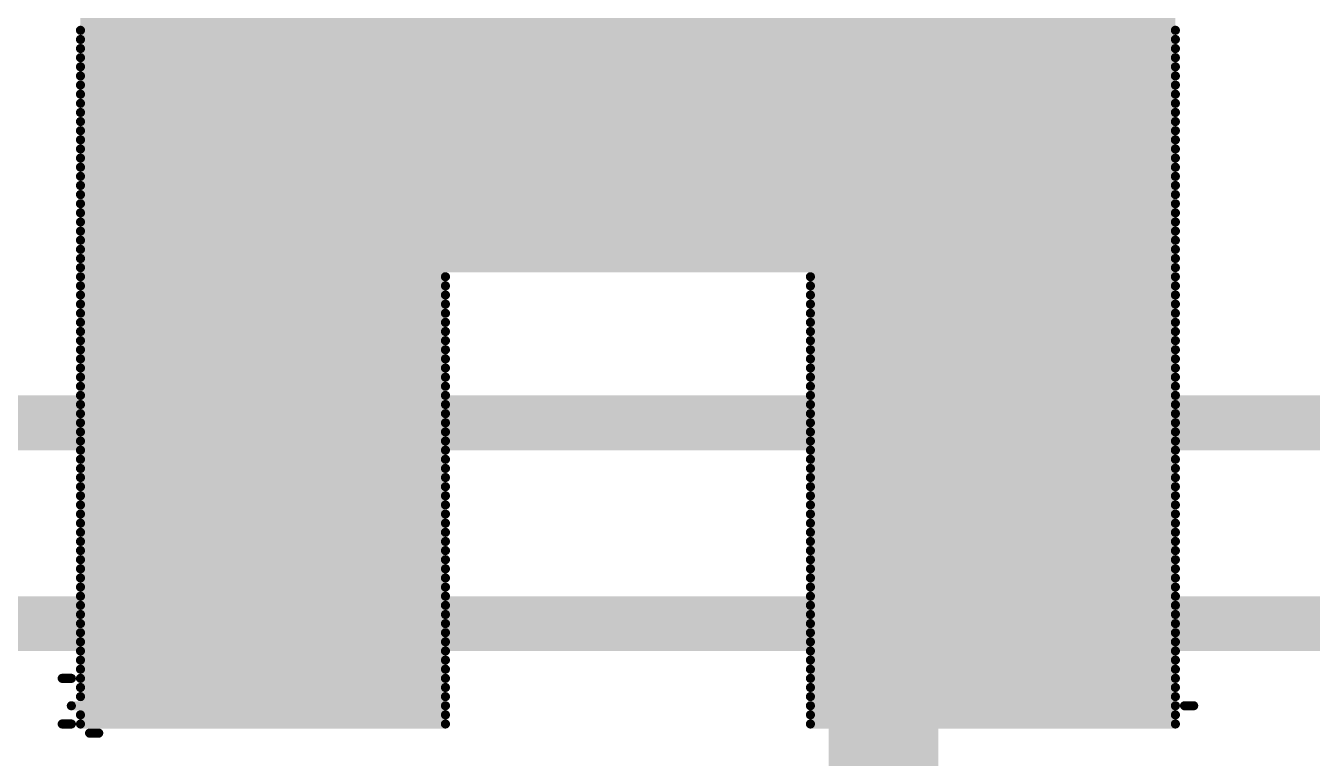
# Model space of a CAD drawing. Header units: millimetres. Extents: x -0.39 to 4.37, y -0.38 to 3.54.
# Drawn here: x 2.24 to 2.381, y 2.5592 to 2.6395 of the extents above; entities that cross this region are included whole.
import ezdxf

# ---------------------------------------------------------------- set-up
doc = ezdxf.new("R2010")
doc.units = ezdxf.units.MM
doc.header["$MEASUREMENT"] = 0
for name, color, linetype in [('BottomLayer', 5, 'Continuous'), ('TopLayer', 1, 'Continuous'), ('TopOverlay', 2, 'Continuous')]:
    doc.layers.add(name, color=color, linetype=linetype)

msp = doc.modelspace()

# ---------------------------------------------------------------- linework, layer by layer
at = {"layer": 'BottomLayer', "const_width": 0.006}
for points in [[(1.58, 2.596), (2.467, 2.596)], [(1.555, 2.574), (2.467, 2.574)]]:
    msp.add_lwpolyline(points, dxfattribs=at)
at = {"layer": 'TopLayer', "const_width": 0.012}
msp.add_lwpolyline([(2.334, 2.43882), (2.334, 2.956)], dxfattribs=at)
at = {"layer": 'TopOverlay', "const_width": 0.001}
for points in [[(2.246, 2.64), (2.366, 2.64)], [(2.246, 2.639), (2.366, 2.639)], [(2.246, 2.638), (2.366, 2.638)], [(2.246, 2.637), (2.366, 2.637)], [(2.246, 2.636), (2.366, 2.636)], [(2.246, 2.635), (2.366, 2.635)], [(2.246, 2.634), (2.366, 2.634)], [(2.246, 2.633), (2.366, 2.633)], [(2.246, 2.632), (2.366, 2.632)], [(2.246, 2.631), (2.366, 2.631)], [(2.246, 2.63), (2.366, 2.63)], [(2.246, 2.629), (2.366, 2.629)], [(2.246, 2.628), (2.366, 2.628)], [(2.246, 2.627), (2.366, 2.627)], [(2.246, 2.626), (2.366, 2.626)], [(2.246, 2.625), (2.366, 2.625)], [(2.246, 2.624), (2.366, 2.624)], [(2.246, 2.623), (2.366, 2.623)], [(2.246, 2.622), (2.366, 2.622)], [(2.246, 2.621), (2.366, 2.621)], [(2.246, 2.62), (2.366, 2.62)], [(2.246, 2.619), (2.366, 2.619)], [(2.246, 2.618), (2.366, 2.618)], [(2.246, 2.617), (2.366, 2.617)], [(2.246, 2.616), (2.366, 2.616)], [(2.246, 2.615), (2.366, 2.615)], [(2.246, 2.614), (2.366, 2.614)], [(2.246, 2.613), (2.366, 2.613)], [(2.246, 2.612), (2.286, 2.612)], [(2.246, 2.611), (2.286, 2.611)], [(2.326, 2.612), (2.366, 2.612)], [(2.326, 2.611), (2.366, 2.611)], [(2.246, 2.61), (2.286, 2.61)], [(2.326, 2.61), (2.366, 2.61)], [(2.246, 2.609), (2.286, 2.609)], [(2.326, 2.609), (2.366, 2.609)], [(2.246, 2.608), (2.286, 2.608)], [(2.246, 2.607), (2.286, 2.607)], [(2.326, 2.608), (2.366, 2.608)], [(2.326, 2.607), (2.366, 2.607)], [(2.246, 2.606), (2.286, 2.606)], [(2.326, 2.606), (2.366, 2.606)], [(2.246, 2.605), (2.286, 2.605)], [(2.246, 2.604), (2.286, 2.604)], [(2.326, 2.605), (2.366, 2.605)], [(2.326, 2.604), (2.366, 2.604)], [(2.246, 2.603), (2.286, 2.603)], [(2.326, 2.603), (2.366, 2.603)], [(2.246, 2.602), (2.286, 2.602)], [(2.246, 2.601), (2.286, 2.601)], [(2.326, 2.602), (2.366, 2.602)], [(2.326, 2.601), (2.366, 2.601)], [(2.246, 2.6), (2.286, 2.6)], [(2.326, 2.6), (2.366, 2.6)], [(2.246, 2.599), (2.286, 2.599)], [(2.326, 2.599), (2.366, 2.599)], [(2.246, 2.598), (2.286, 2.598)], [(2.246, 2.597), (2.286, 2.597)], [(2.326, 2.598), (2.366, 2.598)], [(2.326, 2.597), (2.366, 2.597)], [(2.246, 2.596), (2.286, 2.596)], [(2.326, 2.596), (2.366, 2.596)], [(2.246, 2.595), (2.286, 2.595)], [(2.246, 2.594), (2.286, 2.594)], [(2.326, 2.595), (2.366, 2.595)], [(2.326, 2.594), (2.366, 2.594)], [(2.246, 2.593), (2.286, 2.593)], [(2.326, 2.593), (2.366, 2.593)], [(2.246, 2.592), (2.286, 2.592)], [(2.326, 2.592), (2.366, 2.592)], [(2.246, 2.591), (2.286, 2.591)], [(2.246, 2.59), (2.286, 2.59)], [(2.326, 2.591), (2.366, 2.591)], [(2.326, 2.59), (2.366, 2.59)], [(2.246, 2.589), (2.286, 2.589)], [(2.326, 2.589), (2.366, 2.589)], [(2.246, 2.588), (2.286, 2.588)], [(2.246, 2.587), (2.286, 2.587)], [(2.326, 2.588), (2.366, 2.588)], [(2.326, 2.587), (2.366, 2.587)], [(2.246, 2.586), (2.286, 2.586)], [(2.326, 2.586), (2.366, 2.586)], [(2.246, 2.585), (2.286, 2.585)], [(2.326, 2.585), (2.366, 2.585)], [(2.246, 2.584), (2.286, 2.584)], [(2.246, 2.583), (2.286, 2.583)], [(2.326, 2.584), (2.366, 2.584)], [(2.326, 2.583), (2.366, 2.583)], [(2.246, 2.582), (2.286, 2.582)], [(2.326, 2.582), (2.366, 2.582)], [(2.246, 2.581), (2.286, 2.581)], [(2.246, 2.58), (2.286, 2.58)], [(2.326, 2.581), (2.366, 2.581)], [(2.326, 2.58), (2.366, 2.58)], [(2.246, 2.579), (2.286, 2.579)], [(2.326, 2.579), (2.366, 2.579)], [(2.246, 2.578), (2.286, 2.578)], [(2.246, 2.577), (2.286, 2.577)], [(2.326, 2.578), (2.366, 2.578)], [(2.326, 2.577), (2.366, 2.577)], [(2.246, 2.576), (2.286, 2.576)], [(2.326, 2.576), (2.366, 2.576)], [(2.246, 2.575), (2.286, 2.575)], [(2.326, 2.575), (2.366, 2.575)], [(2.246, 2.574), (2.286, 2.574)], [(2.246, 2.573), (2.286, 2.573)], [(2.326, 2.574), (2.366, 2.574)], [(2.326, 2.573), (2.366, 2.573)], [(2.246, 2.572), (2.286, 2.572)], [(2.326, 2.572), (2.366, 2.572)], [(2.246, 2.571), (2.286, 2.571)], [(2.246, 2.57), (2.286, 2.57)], [(2.326, 2.571), (2.366, 2.571)], [(2.326, 2.57), (2.366, 2.57)], [(2.246, 2.569), (2.286, 2.569)], [(2.326, 2.569), (2.366, 2.569)], [(2.244, 2.568), (2.245, 2.568)], [(2.246, 2.568), (2.286, 2.568)], [(2.326, 2.568), (2.366, 2.568)], [(2.246, 2.567), (2.286, 2.567)], [(2.246, 2.566), (2.286, 2.566)], [(2.326, 2.567), (2.366, 2.567)], [(2.326, 2.566), (2.366, 2.566)], [(2.245, 2.565), (2.286, 2.565)], [(2.326, 2.565), (2.366, 2.565)], [(2.367, 2.565), (2.368, 2.565)], [(2.244, 2.563), (2.245, 2.563)], [(2.246, 2.564), (2.286, 2.564)], [(2.246, 2.563), (2.286, 2.563)], [(2.326, 2.564), (2.366, 2.564)], [(2.326, 2.563), (2.366, 2.563)], [(2.247, 2.562), (2.248, 2.562)]]:
    msp.add_lwpolyline(points, dxfattribs=at)
at = {"layer": 'TopOverlay', "const_width": 0.0005}
for points in [[(2.24575, 2.639, 1), (2.24625, 2.639, 1)], [(2.24575, 2.638, 1), (2.24625, 2.638, 1)], [(2.36575, 2.639, 1), (2.36625, 2.639, 1)], [(2.36575, 2.638, 1), (2.36625, 2.638, 1)], [(2.24575, 2.637, 1), (2.24625, 2.637, 1)], [(2.36575, 2.637, 1), (2.36625, 2.637, 1)], [(2.24575, 2.636, 1), (2.24625, 2.636, 1)], [(2.24575, 2.635, 1), (2.24625, 2.635, 1)], [(2.36575, 2.636, 1), (2.36625, 2.636, 1)], [(2.36575, 2.635, 1), (2.36625, 2.635, 1)], [(2.24575, 2.634, 1), (2.24625, 2.634, 1)], [(2.36575, 2.634, 1), (2.36625, 2.634, 1)], [(2.24575, 2.633, 1), (2.24625, 2.633, 1)], [(2.24575, 2.632, 1), (2.24625, 2.632, 1)], [(2.36575, 2.633, 1), (2.36625, 2.633, 1)], [(2.36575, 2.632, 1), (2.36625, 2.632, 1)], [(2.24575, 2.631, 1), (2.24625, 2.631, 1)], [(2.36575, 2.631, 1), (2.36625, 2.631, 1)], [(2.24575, 2.63, 1), (2.24625, 2.63, 1)], [(2.36575, 2.63, 1), (2.36625, 2.63, 1)], [(2.24575, 2.629, 1), (2.24625, 2.629, 1)], [(2.24575, 2.628, 1), (2.24625, 2.628, 1)], [(2.36575, 2.629, 1), (2.36625, 2.629, 1)], [(2.36575, 2.628, 1), (2.36625, 2.628, 1)], [(2.24575, 2.627, 1), (2.24625, 2.627, 1)], [(2.36575, 2.627, 1), (2.36625, 2.627, 1)], [(2.24575, 2.626, 1), (2.24625, 2.626, 1)], [(2.24575, 2.625, 1), (2.24625, 2.625, 1)], [(2.36575, 2.626, 1), (2.36625, 2.626, 1)], [(2.36575, 2.625, 1), (2.36625, 2.625, 1)], [(2.24575, 2.624, 1), (2.24625, 2.624, 1)], [(2.36575, 2.624, 1), (2.36625, 2.624, 1)], [(2.24575, 2.623, 1), (2.24625, 2.623, 1)], [(2.36575, 2.623, 1), (2.36625, 2.623, 1)], [(2.24575, 2.622, 1), (2.24625, 2.622, 1)], [(2.24575, 2.621, 1), (2.24625, 2.621, 1)], [(2.36575, 2.622, 1), (2.36625, 2.622, 1)], [(2.36575, 2.621, 1), (2.36625, 2.621, 1)], [(2.24575, 2.62, 1), (2.24625, 2.62, 1)], [(2.36575, 2.62, 1), (2.36625, 2.62, 1)], [(2.24575, 2.619, 1), (2.24625, 2.619, 1)], [(2.24575, 2.618, 1), (2.24625, 2.618, 1)], [(2.36575, 2.619, 1), (2.36625, 2.619, 1)], [(2.36575, 2.618, 1), (2.36625, 2.618, 1)], [(2.24575, 2.617, 1), (2.24625, 2.617, 1)], [(2.36575, 2.617, 1), (2.36625, 2.617, 1)], [(2.24575, 2.616, 1), (2.24625, 2.616, 1)], [(2.36575, 2.616, 1), (2.36625, 2.616, 1)], [(2.24575, 2.615, 1), (2.24625, 2.615, 1)], [(2.24575, 2.614, 1), (2.24625, 2.614, 1)], [(2.36575, 2.615, 1), (2.36625, 2.615, 1)], [(2.36575, 2.614, 1), (2.36625, 2.614, 1)], [(2.24575, 2.613, 1), (2.24625, 2.613, 1)], [(2.36575, 2.613, 1), (2.36625, 2.613, 1)], [(2.24575, 2.612, 1), (2.24625, 2.612, 1)], [(2.24575, 2.611, 1), (2.24625, 2.611, 1)], [(2.28575, 2.612, 1), (2.28625, 2.612, 1)], [(2.28575, 2.611, 1), (2.28625, 2.611, 1)], [(2.32575, 2.612, 1), (2.32625, 2.612, 1)], [(2.32575, 2.611, 1), (2.32625, 2.611, 1)], [(2.36575, 2.612, 1), (2.36625, 2.612, 1)], [(2.36575, 2.611, 1), (2.36625, 2.611, 1)], [(2.24575, 2.61, 1), (2.24625, 2.61, 1)], [(2.28575, 2.61, 1), (2.28625, 2.61, 1)], [(2.32575, 2.61, 1), (2.32625, 2.61, 1)], [(2.36575, 2.61, 1), (2.36625, 2.61, 1)], [(2.24575, 2.609, 1), (2.24625, 2.609, 1)], [(2.28575, 2.609, 1), (2.28625, 2.609, 1)], [(2.32575, 2.609, 1), (2.32625, 2.609, 1)], [(2.36575, 2.609, 1), (2.36625, 2.609, 1)], [(2.24575, 2.608, 1), (2.24625, 2.608, 1)], [(2.24575, 2.607, 1), (2.24625, 2.607, 1)], [(2.28575, 2.608, 1), (2.28625, 2.608, 1)], [(2.28575, 2.607, 1), (2.28625, 2.607, 1)], [(2.32575, 2.608, 1), (2.32625, 2.608, 1)], [(2.32575, 2.607, 1), (2.32625, 2.607, 1)], [(2.36575, 2.608, 1), (2.36625, 2.608, 1)], [(2.36575, 2.607, 1), (2.36625, 2.607, 1)], [(2.24575, 2.606, 1), (2.24625, 2.606, 1)], [(2.28575, 2.606, 1), (2.28625, 2.606, 1)], [(2.32575, 2.606, 1), (2.32625, 2.606, 1)], [(2.36575, 2.606, 1), (2.36625, 2.606, 1)], [(2.24575, 2.605, 1), (2.24625, 2.605, 1)], [(2.24575, 2.604, 1), (2.24625, 2.604, 1)], [(2.28575, 2.605, 1), (2.28625, 2.605, 1)], [(2.28575, 2.604, 1), (2.28625, 2.604, 1)], [(2.32575, 2.605, 1), (2.32625, 2.605, 1)], [(2.32575, 2.604, 1), (2.32625, 2.604, 1)], [(2.36575, 2.605, 1), (2.36625, 2.605, 1)], [(2.36575, 2.604, 1), (2.36625, 2.604, 1)], [(2.24575, 2.603, 1), (2.24625, 2.603, 1)], [(2.28575, 2.603, 1), (2.28625, 2.603, 1)], [(2.32575, 2.603, 1), (2.32625, 2.603, 1)], [(2.36575, 2.603, 1), (2.36625, 2.603, 1)], [(2.24575, 2.602, 1), (2.24625, 2.602, 1)], [(2.24575, 2.601, 1), (2.24625, 2.601, 1)], [(2.28575, 2.602, 1), (2.28625, 2.602, 1)], [(2.28575, 2.601, 1), (2.28625, 2.601, 1)], [(2.32575, 2.602, 1), (2.32625, 2.602, 1)], [(2.32575, 2.601, 1), (2.32625, 2.601, 1)], [(2.36575, 2.602, 1), (2.36625, 2.602, 1)], [(2.36575, 2.601, 1), (2.36625, 2.601, 1)], [(2.24575, 2.6, 1), (2.24625, 2.6, 1)], [(2.28575, 2.6, 1), (2.28625, 2.6, 1)], [(2.32575, 2.6, 1), (2.32625, 2.6, 1)], [(2.36575, 2.6, 1), (2.36625, 2.6, 1)], [(2.24575, 2.599, 1), (2.24625, 2.599, 1)], [(2.28575, 2.599, 1), (2.28625, 2.599, 1)], [(2.32575, 2.599, 1), (2.32625, 2.599, 1)], [(2.36575, 2.599, 1), (2.36625, 2.599, 1)], [(2.24575, 2.598, 1), (2.24625, 2.598, 1)], [(2.24575, 2.597, 1), (2.24625, 2.597, 1)], [(2.28575, 2.598, 1), (2.28625, 2.598, 1)], [(2.28575, 2.597, 1), (2.28625, 2.597, 1)], [(2.32575, 2.598, 1), (2.32625, 2.598, 1)], [(2.32575, 2.597, 1), (2.32625, 2.597, 1)], [(2.36575, 2.598, 1), (2.36625, 2.598, 1)], [(2.36575, 2.597, 1), (2.36625, 2.597, 1)], [(2.24575, 2.596, 1), (2.24625, 2.596, 1)], [(2.28575, 2.596, 1), (2.28625, 2.596, 1)], [(2.32575, 2.596, 1), (2.32625, 2.596, 1)], [(2.36575, 2.596, 1), (2.36625, 2.596, 1)], [(2.24575, 2.595, 1), (2.24625, 2.595, 1)], [(2.24575, 2.594, 1), (2.24625, 2.594, 1)], [(2.28575, 2.595, 1), (2.28625, 2.595, 1)], [(2.28575, 2.594, 1), (2.28625, 2.594, 1)], [(2.32575, 2.595, 1), (2.32625, 2.595, 1)], [(2.32575, 2.594, 1), (2.32625, 2.594, 1)], [(2.36575, 2.595, 1), (2.36625, 2.595, 1)], [(2.36575, 2.594, 1), (2.36625, 2.594, 1)], [(2.24575, 2.593, 1), (2.24625, 2.593, 1)], [(2.28575, 2.593, 1), (2.28625, 2.593, 1)], [(2.32575, 2.593, 1), (2.32625, 2.593, 1)], [(2.36575, 2.593, 1), (2.36625, 2.593, 1)], [(2.24575, 2.592, 1), (2.24625, 2.592, 1)], [(2.28575, 2.592, 1), (2.28625, 2.592, 1)], [(2.32575, 2.592, 1), (2.32625, 2.592, 1)], [(2.36575, 2.592, 1), (2.36625, 2.592, 1)], [(2.24575, 2.591, 1), (2.24625, 2.591, 1)], [(2.24575, 2.59, 1), (2.24625, 2.59, 1)], [(2.28575, 2.591, 1), (2.28625, 2.591, 1)], [(2.28575, 2.59, 1), (2.28625, 2.59, 1)], [(2.32575, 2.591, 1), (2.32625, 2.591, 1)], [(2.32575, 2.59, 1), (2.32625, 2.59, 1)], [(2.36575, 2.591, 1), (2.36625, 2.591, 1)], [(2.36575, 2.59, 1), (2.36625, 2.59, 1)], [(2.24575, 2.589, 1), (2.24625, 2.589, 1)], [(2.28575, 2.589, 1), (2.28625, 2.589, 1)], [(2.32575, 2.589, 1), (2.32625, 2.589, 1)], [(2.36575, 2.589, 1), (2.36625, 2.589, 1)], [(2.24575, 2.588, 1), (2.24625, 2.588, 1)], [(2.24575, 2.587, 1), (2.24625, 2.587, 1)], [(2.28575, 2.588, 1), (2.28625, 2.588, 1)], [(2.28575, 2.587, 1), (2.28625, 2.587, 1)], [(2.32575, 2.588, 1), (2.32625, 2.588, 1)], [(2.32575, 2.587, 1), (2.32625, 2.587, 1)], [(2.36575, 2.588, 1), (2.36625, 2.588, 1)], [(2.36575, 2.587, 1), (2.36625, 2.587, 1)], [(2.24575, 2.586, 1), (2.24625, 2.586, 1)], [(2.28575, 2.586, 1), (2.28625, 2.586, 1)], [(2.32575, 2.586, 1), (2.32625, 2.586, 1)], [(2.36575, 2.586, 1), (2.36625, 2.586, 1)], [(2.24575, 2.585, 1), (2.24625, 2.585, 1)], [(2.28575, 2.585, 1), (2.28625, 2.585, 1)], [(2.32575, 2.585, 1), (2.32625, 2.585, 1)], [(2.36575, 2.585, 1), (2.36625, 2.585, 1)], [(2.24575, 2.584, 1), (2.24625, 2.584, 1)], [(2.24575, 2.583, 1), (2.24625, 2.583, 1)], [(2.28575, 2.584, 1), (2.28625, 2.584, 1)], [(2.28575, 2.583, 1), (2.28625, 2.583, 1)], [(2.32575, 2.584, 1), (2.32625, 2.584, 1)], [(2.32575, 2.583, 1), (2.32625, 2.583, 1)], [(2.36575, 2.584, 1), (2.36625, 2.584, 1)], [(2.36575, 2.583, 1), (2.36625, 2.583, 1)], [(2.24575, 2.582, 1), (2.24625, 2.582, 1)], [(2.28575, 2.582, 1), (2.28625, 2.582, 1)], [(2.32575, 2.582, 1), (2.32625, 2.582, 1)], [(2.36575, 2.582, 1), (2.36625, 2.582, 1)], [(2.24575, 2.581, 1), (2.24625, 2.581, 1)], [(2.24575, 2.58, 1), (2.24625, 2.58, 1)], [(2.28575, 2.581, 1), (2.28625, 2.581, 1)], [(2.28575, 2.58, 1), (2.28625, 2.58, 1)], [(2.32575, 2.581, 1), (2.32625, 2.581, 1)], [(2.32575, 2.58, 1), (2.32625, 2.58, 1)], [(2.36575, 2.581, 1), (2.36625, 2.581, 1)], [(2.36575, 2.58, 1), (2.36625, 2.58, 1)], [(2.24575, 2.579, 1), (2.24625, 2.579, 1)], [(2.28575, 2.579, 1), (2.28625, 2.579, 1)], [(2.32575, 2.579, 1), (2.32625, 2.579, 1)], [(2.36575, 2.579, 1), (2.36625, 2.579, 1)], [(2.24575, 2.578, 1), (2.24625, 2.578, 1)], [(2.24575, 2.577, 1), (2.24625, 2.577, 1)], [(2.28575, 2.578, 1), (2.28625, 2.578, 1)], [(2.28575, 2.577, 1), (2.28625, 2.577, 1)], [(2.32575, 2.578, 1), (2.32625, 2.578, 1)], [(2.32575, 2.577, 1), (2.32625, 2.577, 1)], [(2.36575, 2.578, 1), (2.36625, 2.578, 1)], [(2.36575, 2.577, 1), (2.36625, 2.577, 1)], [(2.24575, 2.576, 1), (2.24625, 2.576, 1)], [(2.28575, 2.576, 1), (2.28625, 2.576, 1)], [(2.32575, 2.576, 1), (2.32625, 2.576, 1)], [(2.36575, 2.576, 1), (2.36625, 2.576, 1)], [(2.24575, 2.575, 1), (2.24625, 2.575, 1)], [(2.28575, 2.575, 1), (2.28625, 2.575, 1)], [(2.32575, 2.575, 1), (2.32625, 2.575, 1)], [(2.36575, 2.575, 1), (2.36625, 2.575, 1)], [(2.24575, 2.574, 1), (2.24625, 2.574, 1)], [(2.24575, 2.573, 1), (2.24625, 2.573, 1)], [(2.28575, 2.574, 1), (2.28625, 2.574, 1)], [(2.28575, 2.573, 1), (2.28625, 2.573, 1)], [(2.32575, 2.574, 1), (2.32625, 2.574, 1)], [(2.32575, 2.573, 1), (2.32625, 2.573, 1)], [(2.36575, 2.574, 1), (2.36625, 2.574, 1)], [(2.36575, 2.573, 1), (2.36625, 2.573, 1)], [(2.24575, 2.572, 1), (2.24625, 2.572, 1)], [(2.28575, 2.572, 1), (2.28625, 2.572, 1)], [(2.32575, 2.572, 1), (2.32625, 2.572, 1)], [(2.36575, 2.572, 1), (2.36625, 2.572, 1)], [(2.24575, 2.571, 1), (2.24625, 2.571, 1)], [(2.24575, 2.57, 1), (2.24625, 2.57, 1)], [(2.28575, 2.571, 1), (2.28625, 2.571, 1)], [(2.28575, 2.57, 1), (2.28625, 2.57, 1)], [(2.32575, 2.571, 1), (2.32625, 2.571, 1)], [(2.32575, 2.57, 1), (2.32625, 2.57, 1)], [(2.36575, 2.571, 1), (2.36625, 2.571, 1)], [(2.36575, 2.57, 1), (2.36625, 2.57, 1)], [(2.24575, 2.569, 1), (2.24625, 2.569, 1)], [(2.28575, 2.569, 1), (2.28625, 2.569, 1)], [(2.32575, 2.569, 1), (2.32625, 2.569, 1)], [(2.36575, 2.569, 1), (2.36625, 2.569, 1)], [(2.24375, 2.568, 1), (2.24425, 2.568, 1)], [(2.24475, 2.568, 1), (2.24525, 2.568, 1)], [(2.24575, 2.568, 1), (2.24625, 2.568, 1)], [(2.28575, 2.568, 1), (2.28625, 2.568, 1)], [(2.32575, 2.568, 1), (2.32625, 2.568, 1)], [(2.36575, 2.568, 1), (2.36625, 2.568, 1)], [(2.24575, 2.567, 1), (2.24625, 2.567, 1)], [(2.24575, 2.566, 1), (2.24625, 2.566, 1)], [(2.28575, 2.567, 1), (2.28625, 2.567, 1)], [(2.28575, 2.566, 1), (2.28625, 2.566, 1)], [(2.32575, 2.567, 1), (2.32625, 2.567, 1)], [(2.32575, 2.566, 1), (2.32625, 2.566, 1)], [(2.36575, 2.567, 1), (2.36625, 2.567, 1)], [(2.36575, 2.566, 1), (2.36625, 2.566, 1)], [(2.24475, 2.565, 1), (2.24525, 2.565, 1)], [(2.28575, 2.565, 1), (2.28625, 2.565, 1)], [(2.32575, 2.565, 1), (2.32625, 2.565, 1)], [(2.36575, 2.565, 1), (2.36625, 2.565, 1)], [(2.36675, 2.565, 1), (2.36725, 2.565, 1)], [(2.36775, 2.565, 1), (2.36825, 2.565, 1)], [(2.24375, 2.563, 1), (2.24425, 2.563, 1)], [(2.24475, 2.563, 1), (2.24525, 2.563, 1)], [(2.24575, 2.564, 1), (2.24625, 2.564, 1)], [(2.24575, 2.563, 1), (2.24625, 2.563, 1)], [(2.28575, 2.564, 1), (2.28625, 2.564, 1)], [(2.28575, 2.563, 1), (2.28625, 2.563, 1)], [(2.32575, 2.564, 1), (2.32625, 2.564, 1)], [(2.32575, 2.563, 1), (2.32625, 2.563, 1)], [(2.36575, 2.564, 1), (2.36625, 2.564, 1)], [(2.36575, 2.563, 1), (2.36625, 2.563, 1)], [(2.24675, 2.562, 1), (2.24725, 2.562, 1)], [(2.24775, 2.562, 1), (2.24825, 2.562, 1)]]:
    msp.add_lwpolyline(points, format="xyb", close=True, dxfattribs=at)

doc.saveas('drawing.dxf')
